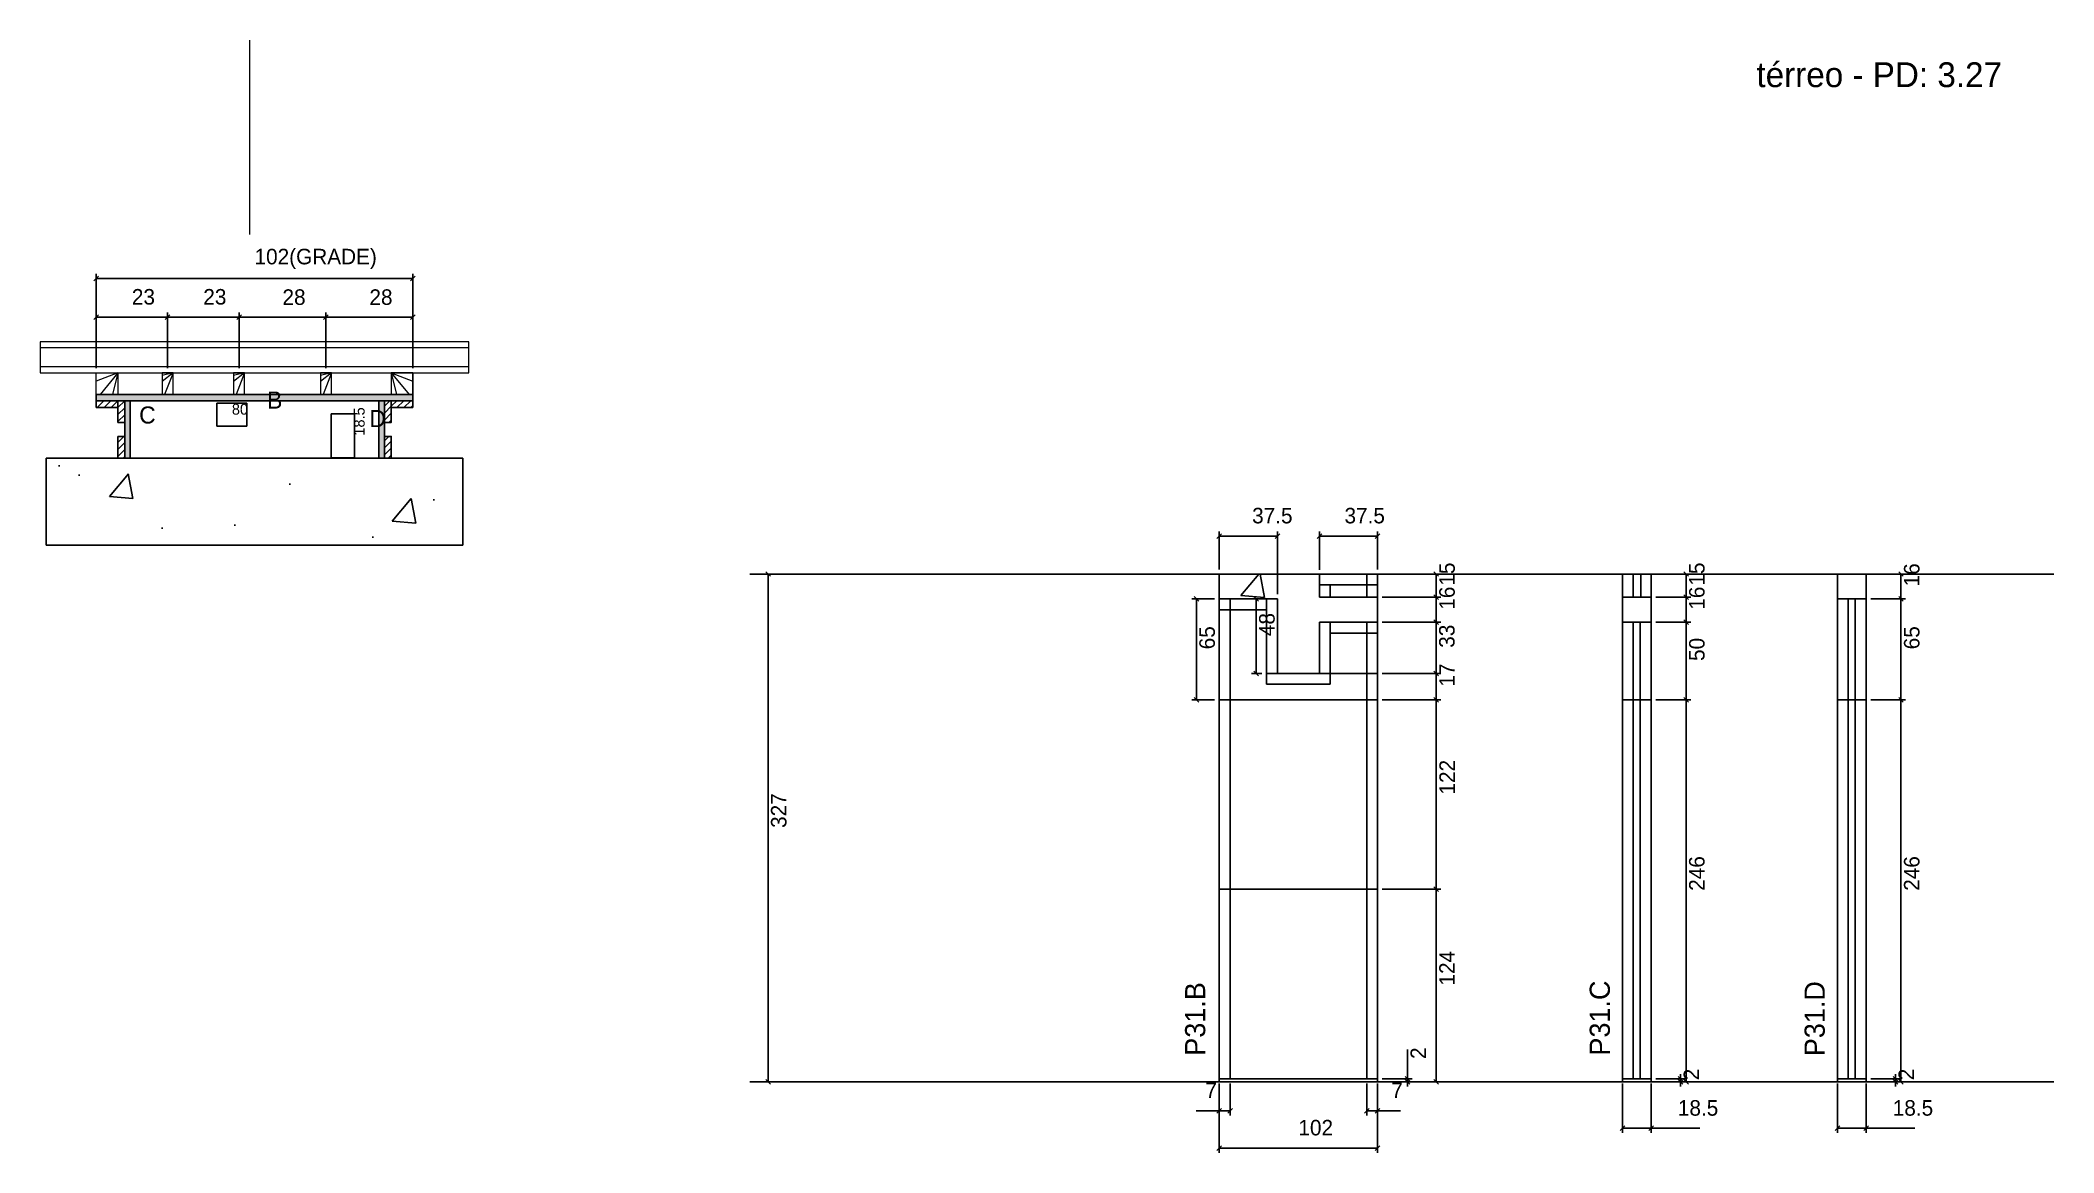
# Model space of a CAD drawing. Header units: metres. Extents: x 17745 to 19042, y -663 to 53.
import ezdxf

# ---------------------------------------------------------------- set-up
doc = ezdxf.new("R2010")
doc.units = ezdxf.units.M
for name, color, linetype in [('CHAPA', 7, 'Continuous'), ('COTA', 7, 'Continuous'), ('Hachura', 7, 'Continuous'), ('Madeira', 7, 'Continuous'), ('NOMENCLATURA', 7, 'Continuous'), ('Nível', 7, 'Continuous'), ('Painéis', 7, 'Continuous'), ('Perfil Metálico', 7, 'Continuous'), ('SARR_2.2x7', 7, 'Continuous'), ('SARRAFO', 7, 'Continuous'), ('Texto Seção', 7, 'Continuous'), ('TEXTO_GERAL', 7, 'Continuous')]:
    doc.layers.add(name, color=color, linetype=linetype)

msp = doc.modelspace()

# ---------------------------------------------------------------- hatches: boundary and pattern name
at = {"layer": 'COTA'}
h = msp.add_hatch(dxfattribs=at)
h.set_pattern_fill('AR-CONC')
h.paths.add_polyline_path([(18017.4, -215.8), (17749, -215.8), (17749, -271.8), (18017.4, -271.8), (18017.4, -215.8)])
h.paths.add_polyline_path([(17778.3, -257.9), (17778.3, -240.4), (17778.3, -257.9)])
h = msp.add_hatch(dxfattribs=at)
h.set_pattern_fill('AR-CONC')
h.paths.add_polyline_path([(18569, -290.4), (18569, -305.4), (18606.5, -305.4), (18606.5, -321.4), (18569, -321.4), (18569, -354.4), (18542, -354.4), (18542, -306.4), (18504.5, -306.4), (18504.5, -290.4), (18569, -290.4)])
h = msp.add_hatch(dxfattribs=at)
h.set_pattern_fill('AR-CONC')
h.paths.add_polyline_path([(18902.6, -306.4), (18921.1, -306.4), (18921.1, -290.4), (18902.6, -290.4), (18902.6, -306.4)])
h = msp.add_hatch(dxfattribs=at)
h.set_pattern_fill('AR-CONC')
h.paths.add_polyline_path([(18764.2, -321.4), (18782.7, -321.4), (18782.7, -305.4), (18764.2, -305.4), (18764.2, -321.4)])
at = {"layer": 'Hachura'}
h = msp.add_hatch(color=7, dxfattribs=at)
h.dxf.hatch_style = 1
h.paths.add_polyline_path([(17781.2, -178.8), (17781.2, -174.8), (17985.2, -174.8), (17985.2, -178.8), (17781.2, -178.8)])
h = msp.add_hatch(color=7, dxfattribs=at)
h.dxf.hatch_style = 1
h.paths.add_polyline_path([(17781.2, -178.8), (17781.2, -174.8), (17985.2, -174.8), (17985.2, -178.8), (17781.2, -178.8)])
h = msp.add_hatch(dxfattribs=at)
h.set_pattern_fill('ANSI31')
h.paths.add_polyline_path([(17795.2, -178.8), (17795.2, -183.2), (17781.2, -183.2), (17781.2, -178.8), (17795.2, -178.8)])
h = msp.add_hatch(dxfattribs=at)
h.set_pattern_fill('ANSI31')
h.paths.add_polyline_path([(17799.6, -178.8), (17795.2, -178.8), (17795.2, -192.8), (17799.6, -192.8), (17799.6, -178.8)])
h = msp.add_hatch(color=7, dxfattribs=at)
h.dxf.hatch_style = 1
h.paths.add_polyline_path([(17803.2, -178.8), (17799.6, -178.8), (17799.6, -215.8), (17803.2, -215.8), (17803.2, -178.8)])
h = msp.add_hatch(color=7, dxfattribs=at)
h.dxf.hatch_style = 1
h.paths.add_polyline_path([(17803.2, -178.8), (17799.6, -178.8), (17799.6, -215.8), (17803.2, -215.8), (17803.2, -178.8)])
h = msp.add_hatch(color=7, dxfattribs=at)
h.dxf.hatch_style = 1
h.paths.add_polyline_path([(17966.8, -178.8), (17963.2, -178.8), (17963.2, -215.8), (17966.8, -215.8), (17966.8, -178.8)])
h = msp.add_hatch(color=7, dxfattribs=at)
h.dxf.hatch_style = 1
h.paths.add_polyline_path([(17966.8, -178.8), (17963.2, -178.8), (17963.2, -215.8), (17966.8, -215.8), (17966.8, -178.8)])
h = msp.add_hatch(dxfattribs=at)
h.set_pattern_fill('ANSI31')
h.paths.add_polyline_path([(17971.2, -178.8), (17966.8, -178.8), (17966.8, -192.8), (17971.2, -192.8), (17971.2, -178.8)])
h = msp.add_hatch(dxfattribs=at)
h.set_pattern_fill('ANSI31')
h.paths.add_polyline_path([(17971.2, -178.8), (17971.2, -183.2), (17985.2, -183.2), (17985.2, -178.8), (17971.2, -178.8)])
h = msp.add_hatch(dxfattribs=at)
h.set_pattern_fill('ANSI31')
h.paths.add_polyline_path([(17799.6, -215.8), (17795.2, -215.8), (17795.2, -201.8), (17799.6, -201.8), (17799.6, -215.8)])
h = msp.add_hatch(dxfattribs=at)
h.set_pattern_fill('ANSI31')
h.paths.add_polyline_path([(17971.2, -215.8), (17966.8, -215.8), (17966.8, -201.8), (17971.2, -201.8), (17971.2, -215.8)])

# ---------------------------------------------------------------- linework, layer by layer
at = {"layer": 'CHAPA', "color": 1, "lineweight": 25}
for points in [[(17781.2, -178.8), (17781.2, -174.8), (17985.2, -174.8), (17985.2, -178.8)], [(17781.2, -178.8), (17781.2, -174.8), (17985.2, -174.8), (17985.2, -178.8)], [(17803.2, -178.8), (17799.6, -178.8), (17799.6, -215.8), (17803.2, -215.8)], [(17803.2, -178.8), (17799.6, -178.8), (17799.6, -215.8), (17803.2, -215.8)], [(17966.8, -178.8), (17963.2, -178.8), (17963.2, -215.8), (17966.8, -215.8)], [(17966.8, -178.8), (17963.2, -178.8), (17963.2, -215.8), (17966.8, -215.8)]]:
    msp.add_lwpolyline(points, close=True, dxfattribs=at)
at = {"layer": 'COTA', "color": 0, "lineweight": 25}
for p, q in [((17782.7, -98.7), (17779.7, -101.7)), ((17983.7, -101.7), (17986.7, -98.7)), ((17782.7, -123.6), (17779.7, -126.6)), ((17825.7, -126.6), (17828.7, -123.6)), ((17828.7, -123.6), (17825.7, -126.6)), ((17871.7, -126.6), (17874.7, -123.6)), ((17874.7, -123.6), (17871.7, -126.6)), ((17927.7, -126.6), (17930.7, -123.6)), ((17930.7, -123.6), (17927.7, -126.6)), ((17983.7, -126.6), (17986.7, -123.6)), ((18506, -264.5), (18503, -267.5)), ((18540.5, -267.5), (18543.5, -264.5)), ((18570.5, -264.5), (18567.5, -267.5)), ((18605, -267.5), (18608, -264.5)), ((18215.5, -291.9), (18212.5, -288.9)), ((18645.8, -291.9), (18642.8, -288.9)), ((18806.7, -291.9), (18803.7, -288.9)), ((18945.1, -291.9), (18942.1, -288.9)), ((18491.3, -307.9), (18488.3, -304.9)), ((18529.8, -307.9), (18526.8, -304.9)), ((18642.8, -303.9), (18645.8, -306.9)), ((18645.8, -306.9), (18642.8, -303.9)), ((18806.7, -306.9), (18803.7, -303.9)), ((18803.7, -303.9), (18806.7, -306.9)), ((18942.1, -304.9), (18945.1, -307.9)), ((18945.1, -307.9), (18942.1, -304.9)), ((18645.8, -322.9), (18642.8, -319.9)), ((18642.8, -319.9), (18645.8, -322.9)), ((18803.7, -319.9), (18806.7, -322.9)), ((18806.7, -322.9), (18803.7, -319.9)), ((18526.8, -352.9), (18529.8, -355.9)), ((18645.8, -355.9), (18642.8, -352.9)), ((18642.8, -352.9), (18645.8, -355.9)), ((18488.3, -369.9), (18491.3, -372.9)), ((18642.8, -369.9), (18645.8, -372.9)), ((18645.8, -372.9), (18642.8, -369.9)), ((18803.7, -369.9), (18806.7, -372.9)), ((18806.7, -372.9), (18803.7, -369.9)), ((18942.1, -369.9), (18945.1, -372.9)), ((18945.1, -372.9), (18942.1, -369.9)), ((18645.8, -494.9), (18642.8, -491.9)), ((18642.8, -491.9), (18645.8, -494.9)), ((18212.5, -615.9), (18215.5, -618.9)), ((18624.2, -613.9), (18627.2, -616.9)), ((18627.2, -618.9), (18624.2, -615.9)), ((18642.8, -615.9), (18645.8, -618.9)), ((18800.1, -613.9), (18803.1, -616.9)), ((18803.1, -618.9), (18800.1, -615.9)), ((18803.7, -615.9), (18806.7, -618.9)), ((18938.5, -613.9), (18941.5, -616.9)), ((18941.5, -618.9), (18938.5, -615.9)), ((18942.1, -615.9), (18945.1, -618.9)), ((18506, -634.5), (18503, -637.5)), ((18510, -637.5), (18513, -634.5)), ((18601, -634.5), (18598, -637.5)), ((18605, -637.5), (18608, -634.5)), ((18765.7, -645.8), (18762.7, -648.8)), ((18781.2, -648.8), (18784.2, -645.8)), ((18904.1, -645.8), (18901.1, -648.8)), ((18919.6, -648.8), (18922.6, -645.8)), ((18506, -658.6), (18503, -661.6)), ((18605, -661.6), (18608, -658.6))]:
    msp.add_line(p, q, dxfattribs=at)
at = {"layer": 'COTA', "color": 241, "lineweight": 25}
for p, q in [((17781.2, -157.8), (17781.2, -97.2)), ((17985.2, -100.2), (17781.2, -100.2)), ((17985.2, -157.8), (17985.2, -97.2)), ((17781.2, -157.8), (17781.2, -122.1)), ((17781.2, -125.1), (17827.2, -125.1)), ((17827.2, -157.8), (17827.2, -122.1)), ((17827.2, -157.8), (17827.2, -122.1)), ((17827.2, -125.1), (17873.2, -125.1)), ((17873.2, -157.8), (17873.2, -122.1)), ((17873.2, -157.8), (17873.2, -122.1)), ((17873.2, -125.1), (17929.2, -125.1)), ((17929.2, -157.8), (17929.2, -122.1)), ((17929.2, -157.8), (17929.2, -122.1)), ((17929.2, -125.1), (17985.2, -125.1)), ((17985.2, -157.8), (17985.2, -122.1)), ((18017.4, -215.8), (17749, -215.8)), ((17749, -215.8), (17749, -271.8)), ((18017.4, -215.8), (18017.4, -271.8)), ((18017.4, -271.8), (17749, -271.8)), ((18504.5, -290.4), (18606.5, -290.4)), ((18504.5, -306.4), (18504.5, -290.4)), ((18606.5, -321.4), (18606.5, -290.4))]:
    msp.add_line(p, q, dxfattribs=at)
at = {"layer": 'COTA', "color": 180, "lineweight": 25}
for p, q in [((17878.3, -180.3), (17859, -180.3)), ((17859, -180.3), (17859, -195.3)), ((17878.3, -195.3), (17878.3, -180.3)), ((17947.6, -187.2), (17932.6, -187.2)), ((17932.6, -187.2), (17932.6, -215.5)), ((17947.6, -215.5), (17947.6, -187.2)), ((17859, -195.3), (17878.3, -195.3)), ((17932.6, -215.5), (17947.6, -215.5))]:
    msp.add_line(p, q, dxfattribs=at)
at = {"layer": 'COTA', "color": 4, "lineweight": 25}
for p, q in [((18504.5, -287.4), (18504.5, -263)), ((18504.5, -266), (18542, -266)), ((18542, -303.4), (18542, -263)), ((18569, -287.7), (18569, -263)), ((18569, -266), (18606.5, -266)), ((18606.5, -287.4), (18606.5, -263)), ((18205.1, -290.4), (18217, -290.4)), ((18214, -617.4), (18214, -290.4)), ((18609.5, -290.4), (18647.3, -290.4)), ((18644.3, -290.4), (18644.3, -305.4)), ((18785.7, -290.4), (18808.2, -290.4)), ((18805.2, -290.4), (18805.2, -305.4)), ((18924.1, -290.4), (18946.6, -290.4)), ((18943.6, -306.4), (18943.6, -290.4)), ((18501.5, -306.4), (18486.8, -306.4)), ((18489.8, -306.4), (18489.8, -371.4)), ((18539, -306.4), (18525.3, -306.4)), ((18528.3, -306.4), (18528.3, -354.4)), ((18609.5, -305.4), (18647.3, -305.4)), ((18609.5, -305.4), (18647.3, -305.4)), ((18644.3, -305.4), (18644.3, -321.4)), ((18785.7, -305.4), (18808.2, -305.4)), ((18785.7, -305.4), (18808.2, -305.4)), ((18805.2, -321.4), (18805.2, -305.4)), ((18924.1, -306.4), (18946.6, -306.4)), ((18924.1, -306.4), (18946.6, -306.4)), ((18943.6, -306.4), (18943.6, -371.4)), ((18609.5, -321.4), (18647.3, -321.4)), ((18609.5, -321.4), (18647.3, -321.4)), ((18644.3, -321.4), (18644.3, -354.4)), ((18785.7, -321.4), (18808.2, -321.4)), ((18785.7, -321.4), (18808.2, -321.4)), ((18805.2, -321.4), (18805.2, -371.4)), ((18532, -354.4), (18525.3, -354.4)), ((18609.5, -354.4), (18647.3, -354.4)), ((18609.5, -354.4), (18647.3, -354.4)), ((18644.3, -371.4), (18644.3, -354.4)), ((18501.5, -371.4), (18486.8, -371.4)), ((18609.5, -371.4), (18647.3, -371.4)), ((18609.5, -371.4), (18647.3, -371.4)), ((18644.3, -493.4), (18644.3, -371.4)), ((18785.7, -371.4), (18808.2, -371.4)), ((18785.7, -371.4), (18808.2, -371.4)), ((18805.2, -371.4), (18805.2, -617.4)), ((18924.1, -371.4), (18946.6, -371.4)), ((18924.1, -371.4), (18946.6, -371.4)), ((18943.6, -371.4), (18943.6, -617.4)), ((18609.5, -493.4), (18647.3, -493.4)), ((18609.5, -493.4), (18647.3, -493.4)), ((18644.3, -617.4), (18644.3, -493.4)), ((18625.7, -615.4), (18625.7, -596.6)), ((18205.1, -617.4), (18217, -617.4)), ((18504.5, -618.4), (18504.5, -663.1)), ((18504.5, -620.4), (18504.5, -639)), ((18511.5, -618.4), (18511.5, -639)), ((18599.5, -618.4), (18599.5, -639)), ((18606.5, -618.4), (18606.5, -663.1)), ((18606.5, -620.4), (18606.5, -639)), ((18609.5, -615.4), (18628.7, -615.4)), ((18609.5, -617.4), (18628.7, -617.4)), ((18609.5, -617.4), (18647.3, -617.4)), ((18625.7, -617.4), (18625.7, -615.4)), ((18625.7, -617.4), (18625.7, -620.4)), ((18764.2, -618.4), (18764.2, -650.3)), ((18782.7, -618.4), (18782.7, -650.3)), ((18785.7, -615.4), (18804.6, -615.4)), ((18785.7, -617.4), (18804.6, -617.4)), ((18785.7, -617.4), (18808.2, -617.4)), ((18801.6, -615.4), (18801.6, -612.4)), ((18801.6, -617.4), (18801.6, -615.4)), ((18801.6, -617.4), (18801.6, -620.4)), ((18902.6, -618.4), (18902.6, -650.3)), ((18921.1, -618.4), (18921.1, -650.3)), ((18924.1, -615.4), (18943, -615.4)), ((18924.1, -617.4), (18943, -617.4)), ((18924.1, -617.4), (18946.6, -617.4)), ((18940, -615.4), (18940, -612.4)), ((18940, -617.4), (18940, -615.4)), ((18940, -617.4), (18940, -620.4)), ((18504.5, -636), (18489.7, -636)), ((18511.5, -636), (18504.5, -636)), ((18599.5, -636), (18606.5, -636)), ((18606.5, -636), (18621.2, -636)), ((18764.2, -647.3), (18782.7, -647.3)), ((18782.7, -647.3), (18814.1, -647.3)), ((18902.6, -647.3), (18921.1, -647.3)), ((18921.1, -647.3), (18952.5, -647.3)), ((18606.5, -660.1), (18504.5, -660.1))]:
    msp.add_line(p, q, dxfattribs=at)
at = {"layer": 'COTA', "color": 241, "lineweight": 25}
for points in [[(18782.7, -321.4), (18782.7, -290.4), (18764.2, -290.4), (18764.2, -321.4)], [(18921.1, -306.4), (18921.1, -290.4), (18902.6, -290.4), (18902.6, -306.4)]]:
    msp.add_lwpolyline(points, dxfattribs=at)
at = {"layer": 'Madeira', "color": 126, "lineweight": 18}
for p, q in [((17795.2, -160.8), (17781.2, -166.2)), ((17795.2, -160.8), (17783.7, -174.8)), ((17795.2, -160.8), (17791.7, -174.8)), ((17830.7, -160.8), (17823.7, -166.5)), ((17830.7, -160.8), (17823.7, -162.5)), ((17830.7, -160.8), (17825.3, -174.8)), ((17876.7, -160.8), (17869.7, -166.5)), ((17876.7, -160.8), (17869.7, -162.5)), ((17876.7, -160.8), (17871.3, -174.8)), ((17932.7, -160.8), (17925.7, -166.5)), ((17932.7, -160.8), (17925.7, -162.5)), ((17932.7, -160.8), (17927.3, -174.8)), ((17971.2, -160.8), (17982.7, -174.8)), ((17971.2, -160.8), (17974.7, -174.8)), ((17971.2, -160.8), (17985.2, -166.2))]:
    msp.add_line(p, q, dxfattribs=at)
for points in [[(17985.2, -160.8), (17985.2, -174.8), (17781.2, -174.8), (17781.2, -160.8)], [(17795.2, -160.8), (17795.2, -174.8), (17781.2, -174.8), (17781.2, -160.8)], [(17830.7, -160.8), (17823.7, -160.8), (17823.7, -174.8), (17830.7, -174.8)], [(17876.7, -160.8), (17869.7, -160.8), (17869.7, -174.8), (17876.7, -174.8)], [(17932.7, -160.8), (17925.7, -160.8), (17925.7, -174.8), (17932.7, -174.8)], [(17971.2, -160.8), (17971.2, -174.8), (17985.2, -174.8), (17985.2, -160.8)]]:
    msp.add_lwpolyline(points, close=True, dxfattribs=at)
at = {"layer": 'Nível', "color": 4, "lineweight": 25}
for p, q in [((18202.1, -290.4), (19042, -290.4)), ((18202.1, -617.4), (19042, -617.4))]:
    msp.add_line(p, q, dxfattribs=at)
at = {"layer": 'Painéis', "color": 200, "lineweight": 25}
for p, q in [((18606.5, -290.4), (18569, -290.4)), ((18569, -290.4), (18569, -305.4)), ((18606.5, -305.4), (18606.5, -290.4)), ((18782.7, -290.4), (18764.2, -290.4)), ((18764.2, -290.4), (18764.2, -305.4)), ((18782.7, -305.4), (18782.7, -290.4)), ((18504.5, -617.4), (18504.5, -306.4)), ((18504.5, -306.4), (18542, -306.4)), ((18542, -306.4), (18542, -354.4)), ((18569, -305.4), (18606.5, -305.4)), ((18764.2, -305.4), (18782.7, -305.4)), ((18902.6, -306.4), (18902.6, -615.4)), ((18902.6, -306.4), (18921.1, -306.4)), ((18921.1, -306.4), (18902.6, -306.4)), ((18921.1, -306.4), (18902.6, -306.4)), ((18921.1, -306.4), (18902.6, -306.4)), ((18921.1, -615.4), (18921.1, -306.4)), ((18921.1, -306.4), (18921.1, -615.4)), ((18606.5, -321.4), (18569, -321.4)), ((18569, -321.4), (18569, -354.4)), ((18606.5, -321.4), (18606.5, -617.4)), ((18764.2, -321.4), (18764.2, -615.4)), ((18764.2, -321.4), (18782.7, -321.4)), ((18782.7, -321.4), (18764.2, -321.4)), ((18782.7, -321.4), (18764.2, -321.4)), ((18782.7, -321.4), (18764.2, -321.4)), ((18782.7, -615.4), (18782.7, -321.4)), ((18782.7, -321.4), (18782.7, -615.4)), ((18542, -354.4), (18606.5, -354.4)), ((18606.5, -371.4), (18504.5, -371.4)), ((18764.2, -371.4), (18782.7, -371.4)), ((18782.7, -371.4), (18764.2, -371.4)), ((18782.7, -371.4), (18764.2, -371.4)), ((18782.7, -371.4), (18764.2, -371.4)), ((18902.6, -371.4), (18921.1, -371.4)), ((18921.1, -371.4), (18902.6, -371.4)), ((18921.1, -371.4), (18902.6, -371.4)), ((18921.1, -371.4), (18902.6, -371.4)), ((18504.5, -493.4), (18606.5, -493.4)), ((18606.5, -615.4), (18504.5, -615.4)), ((18764.2, -615.4), (18782.7, -615.4)), ((18902.6, -615.4), (18921.1, -615.4))]:
    msp.add_line(p, q, dxfattribs=at)
for points in [[(18504.5, -615.4), (18606.5, -615.4), (18606.5, -617.4), (18504.5, -617.4)], [(18764.2, -615.4), (18782.7, -615.4), (18782.7, -617.4), (18764.2, -617.4)], [(18902.6, -615.4), (18921.1, -615.4), (18921.1, -617.4), (18902.6, -617.4)]]:
    msp.add_lwpolyline(points, close=True, dxfattribs=at)
at = {"layer": 'Perfil Metálico', "color": 224, "lineweight": 18}
for points in [[(17745.2, -140.8), (17745.2, -160.8), (18021.2, -160.8), (18021.2, -140.8)], [(18021.2, -156.8), (18021.2, -144.8), (17745.2, -144.8), (17745.2, -156.8)]]:
    msp.add_lwpolyline(points, close=True, dxfattribs=at)
at = {"layer": 'SARR_2.2x7', "color": 40, "lineweight": 25}
for p, q in [((18606.5, -297.4), (18569, -297.4)), ((18576, -297.4), (18576, -305.7)), ((18599.5, -305.4), (18599.5, -290.4)), ((18771.2, -290.4), (18771.2, -305.4)), ((18776, -305.4), (18776, -290.4)), ((18511.5, -306.4), (18504.5, -306.4)), ((18511.5, -371.4), (18511.5, -306.4)), ((18535, -306.4), (18535, -354.4)), ((18909.6, -306.4), (18909.6, -371.4)), ((18914.1, -306.4), (18914.1, -371.4)), ((18504.5, -313.4), (18535, -313.4)), ((18576, -321.4), (18576, -354.4)), ((18599.5, -354.4), (18599.5, -321.4)), ((18771.2, -321.4), (18771.2, -371.4)), ((18775.7, -321.4), (18775.7, -371.4)), ((18606.5, -328.4), (18576, -328.4)), ((18542, -354.4), (18535, -354.4)), ((18535, -354.4), (18535, -361.4)), ((18535, -361.4), (18576, -361.4)), ((18576, -354.4), (18576, -361.4)), ((18599.5, -371.4), (18599.5, -354.4)), ((18511.5, -493.4), (18511.5, -371.4)), ((18599.5, -493.4), (18599.5, -371.4)), ((18771.2, -371.4), (18771.2, -615.4)), ((18775.7, -371.4), (18775.7, -615.4)), ((18909.6, -371.4), (18909.6, -615.4)), ((18914.1, -371.4), (18914.1, -615.4)), ((18511.5, -615.4), (18511.5, -493.4)), ((18599.5, -615.4), (18599.5, -493.4))]:
    msp.add_line(p, q, dxfattribs=at)
at = {"layer": 'SARRAFO', "color": 251, "lineweight": 25}
for points in [[(17781.2, -183.2), (17795.2, -183.2), (17795.2, -178.8), (17781.2, -178.8)], [(17795.2, -192.8), (17795.2, -178.8), (17799.6, -178.8), (17799.6, -192.8)], [(17966.8, -192.8), (17966.8, -178.8), (17971.2, -178.8), (17971.2, -192.8)], [(17985.2, -183.2), (17971.2, -183.2), (17971.2, -178.8), (17985.2, -178.8)], [(17795.2, -201.8), (17795.2, -215.8), (17799.6, -215.8), (17799.6, -201.8)], [(17966.8, -201.8), (17966.8, -215.8), (17971.2, -215.8), (17971.2, -201.8)]]:
    msp.add_lwpolyline(points, close=True, dxfattribs=at)
at = {"layer": 'Texto Seção', "color": 252, "lineweight": 15}
msp.add_line((17880.2, -71.7), (17880.2, 53.3), dxfattribs=at)

# ---------------------------------------------------------------- texts
at = {"layer": 'COTA', "color": 241, "lineweight": 25}
for s, p in [('102(GRADE)', (17883.2, -91)), ('23', (17804.2, -116.9)), ('23', (17850.2, -116.9)), ('28', (17901.2, -117.1)), ('28', (17957.2, -117.1))]:
    msp.add_text(s, height=10, dxfattribs=at).set_placement(p)
at = {"layer": 'COTA', "color": 1, "lineweight": 25}
msp.add_text('80', height=7, dxfattribs=at).set_placement((17868.6, -187.8))
msp.add_text('18.5', height=7, rotation=90, dxfattribs=at).set_placement((17954.1, -201.3))
at = {"layer": 'COTA', "color": 240, "lineweight": 25}
for s, p in [('37.5', (18525.7, -257.8)), ('37.5', (18585.2, -257.8)), ('7', (18495.6, -627.9)), ('7', (18615.3, -627.9)), ('18.5', (18799.9, -639.2)), ('18.5', (18938.3, -639.2)), ('102', (18555.5, -651.9))]:
    msp.add_text(s, height=10, dxfattribs=at).set_placement(p)
for s, p in [('15', (18656.2, -297.9)), ('15', (18817.1, -297.9)), ('16', (18955.5, -298.4)), ('16', (18656.2, -313.4)), ('16', (18817.1, -313.4)), ('48', (18540.2, -330.4)), ('33', (18656.1, -337.9)), ('65', (18501.7, -338.9)), ('50', (18817.1, -346.4)), ('65', (18955.5, -338.9)), ('17', (18656.2, -362.9)), ('122', (18656.3, -432.4)), ('327', (18225.8, -453.9)), ('246', (18817.1, -494.4)), ('246', (18955.5, -494.4)), ('124', (18656.2, -555.4)), ('2', (18637.7, -602.7)), ('2', (18813.6, -616.4)), ('2', (18952, -616.4))]:
    msp.add_text(s, height=10, rotation=90, dxfattribs=at).set_placement(p)
at = {"layer": 'NOMENCLATURA', "color": 2, "lineweight": 25}
msp.add_text('térreo - PD: 3.27', height=16, dxfattribs=at).set_placement((18850.5, 23.1))
at = {"layer": 'Texto Seção', "color": 7, "lineweight": 15}
for s, p in [('P31.B', (18495.5, -600.6)), ('P31.C', (18756.1, -600.5)), ('P31.D', (18894.5, -600.9))]:
    msp.add_text(s, height=13, rotation=90, dxfattribs=at).set_placement(p)
at = {"layer": 'TEXTO_GERAL', "color": 7, "lineweight": 25}
for s, p in [('B', (17891.3, -183.9)), ('C', (17808.9, -193.5)), ('D', (17957.2, -195.8))]:
    msp.add_text(s, height=11, dxfattribs=at).set_placement(p)

doc.saveas('drawing.dxf')
